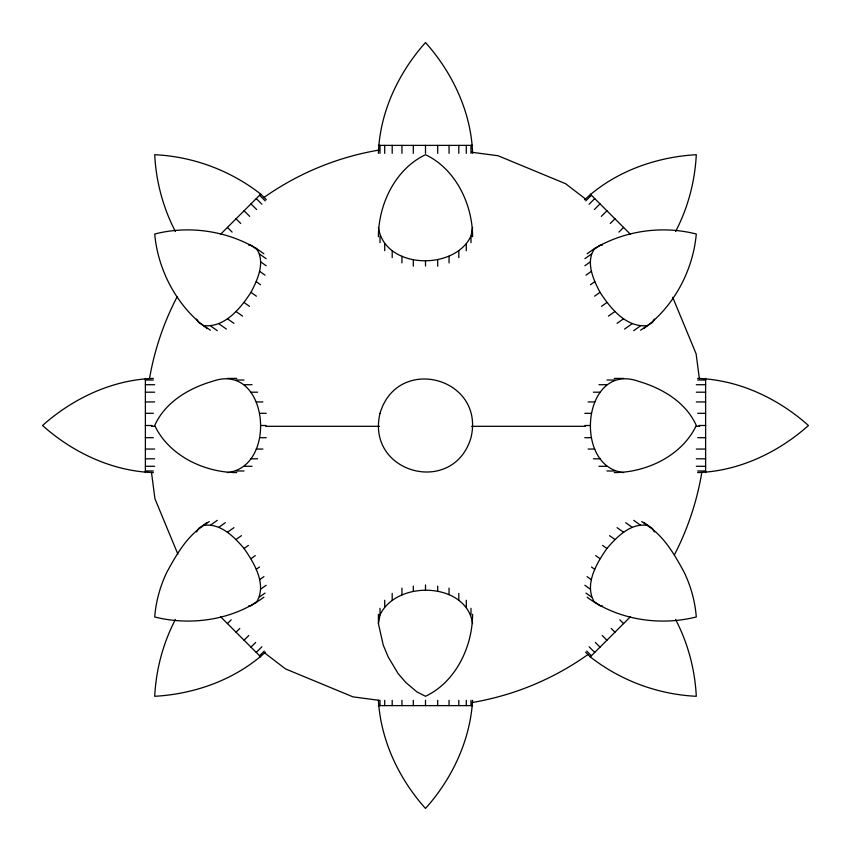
<?xml version="1.0" encoding="UTF-8"?>
<svg xmlns="http://www.w3.org/2000/svg" width="851" height="851" viewBox="0 0 851 851"><rect width="100%" height="100%" fill="white"/><g stroke="black" fill="none" stroke-linecap="round" stroke-linejoin="round"><path stroke-width="1.28" d="M227.43 472.592C278.617 466.71 268.193 361.143 212.367 381.365C188.911 388.162 164.913 402.353 154.712 425.5C168.987 455.721 204.368 472.56 236.727 472.592M623.57 472.592C572.383 466.71 582.807 361.143 638.633 381.365C662.089 388.162 686.087 402.353 696.288 425.5C682.013 455.721 646.632 472.56 614.273 472.592M196.592 319.072L198.581 322.486L203.878 325.635C224.983 327.72 240.567 308.211 250.971 292.34C257.736 279.436 265.767 261.895 256.268 248.396C226.143 230.632 188.592 225.26 154.712 234.025C157.999 270.778 177.327 306.913 207.272 328.624M594.732 602.604C583.595 585.009 596.562 563.351 606.923 548.491C616.89 536.832 630.357 523.014 647.122 525.365C664.057 536.279 674.63 554.703 684.066 572.095C690.874 586.126 695.076 601.423 696.288 616.975C659.546 626.251 617.911 619.836 587.137 597.232M256.268 602.604C267.405 585.009 254.438 563.351 244.077 548.491C234.11 536.832 220.643 523.014 203.878 525.365C186.943 536.279 176.37 554.703 166.934 572.095C160.126 586.126 155.924 601.423 154.712 616.975C191.454 626.251 233.089 619.836 263.863 597.232M654.408 319.072L652.419 322.486L647.122 325.635C626.017 327.72 610.433 308.211 600.029 292.34C593.264 279.436 585.233 261.895 594.732 248.396C624.857 230.632 662.408 225.26 696.288 234.025C693.001 270.778 673.673 306.913 643.728 328.624M378.408 153.35C379.737 112.385 398.385 72.867 425.5 42.55C452.615 72.867 471.263 112.385 472.592 153.35M472.592 700.309C470.252 740.317 452.136 778.782 425.5 808.45C398.864 778.782 380.748 740.317 378.408 700.309M378.408 236.727C378.44 204.368 395.279 168.987 425.5 154.712C455.721 168.987 472.56 204.368 472.592 236.727M472.592 614.273C472.56 646.632 455.721 682.013 425.5 696.288L416.916 691.884L405.853 682.545L398.183 673.673L388.205 657.004L383.184 644.93L378.408 623.57L380.014 614.954L380.014 608.305M470.986 242.695L470.986 236.046L472.592 227.43M175.434 619.464C163.03 643.154 156.052 669.599 154.712 696.288C194.922 694.076 235.504 679.523 265.416 652.185M675.566 231.536C687.97 207.846 694.948 181.401 696.288 154.712C655.674 156.988 614.55 171.732 584.637 199.762M196.592 531.928L198.581 528.514L207.272 522.376M378.408 227.43C384.45 269.224 454.466 271.309 470.986 236.046M380.014 614.954C396.534 579.691 466.55 581.776 472.592 623.57M220.526 234.323L260.725 194.124L266.363 199.762M585.775 200.889L591.402 195.262M589.105 204.219L594.732 198.581M594.392 209.506L600.029 203.878M601.295 216.409L606.923 210.771M610.263 223.505L614.954 218.803M227.43 623.57L231.185 619.815M618.879 232.121L623.57 227.43M236.046 632.197L239.801 628.442M244.077 640.229L248.769 635.527M250.971 647.122L255.672 642.431M256.268 652.419L261.895 646.781M259.598 655.738L264.289 651.047M585.584 652.185L590.275 656.876L630.474 616.677M587.137 253.768L594.732 248.396M203.878 525.365L209.303 521.525M593.519 249.843L600.029 245.248L602.327 245.099M584.892 258.683L591.402 254.077M210.771 524.95L217.292 520.344M584.85 265.735L590.275 261.895M218.803 527.301L225.324 522.695M585.977 275.15L591.402 271.309M227.43 532.258L233.94 527.652M590.392 284.766L594.732 281.702M236.046 539.491L241.471 535.651M594.604 296.169L600.029 292.34M244.077 548.491L248.418 545.427M601.497 306.339L606.923 302.509M250.971 558.66L255.311 555.597M608.444 316.115L614.954 311.509M256.268 569.298L259.523 567M617.06 323.348L623.57 318.742M259.598 579.691L263.938 576.616M624.591 329.071L632.197 323.699M260.725 589.105L266.15 585.265M633.708 330.656L640.229 326.05M259.598 596.923L265.023 593.083M256.396 601.923L250.971 605.752L248.673 605.901M640.612 330.241L647.122 325.635M153.35 378.408C112.385 379.737 72.867 398.385 42.55 425.5C72.867 452.615 112.385 471.263 153.35 472.592M697.65 472.592C738.615 471.263 778.133 452.615 808.45 425.5C778.133 398.385 738.615 379.737 697.65 378.408M378.408 145.383L472.592 145.383M227.43 378.408L236.727 378.408M614.273 378.408L623.57 378.408M145.383 380.014L153.35 380.014M236.046 380.014L244.024 380.014M606.976 380.014L614.954 380.014M697.65 380.014L705.617 380.014M145.383 384.716L154.669 384.716M244.077 384.716L252.056 384.716M598.944 384.716L606.923 384.716M696.331 384.716L705.617 384.716M145.383 392.194L154.669 392.194M250.971 392.194L257.619 392.194M593.381 392.194L600.029 392.194M696.331 392.194L705.617 392.194M145.383 401.949L154.669 401.949M256.268 401.949L262.916 401.949M588.084 401.949L594.732 401.949M696.331 401.949L705.617 401.949M145.383 413.309L153.35 413.309M259.598 413.309L266.235 413.309M584.765 413.309L591.402 413.309M697.65 413.309L705.617 413.309M145.383 425.5L152.021 425.5M260.725 425.5L266.044 425.5M584.956 425.5L590.275 425.5M698.979 425.5L705.617 425.5M151.372 426.308L154.956 426.308M265.693 426.308L379.397 426.308M471.667 426.308L585.371 426.308M696.107 426.308L699.682 426.308M145.383 437.691L153.35 437.691M259.598 437.691L266.235 437.691M584.765 437.691L591.402 437.691M697.65 437.691L705.617 437.691M145.383 449.051L154.669 449.051M256.268 449.051L262.916 449.051M588.084 449.051L594.732 449.051M696.331 449.051L705.617 449.051M145.383 458.806L154.669 458.806M250.971 458.806L257.619 458.806M593.381 458.806L600.029 458.806M696.331 458.806L705.617 458.806M145.383 466.284L154.669 466.284M244.077 466.284L252.056 466.284M598.944 466.284L606.923 466.284M696.331 466.284L705.617 466.284M145.383 470.986L153.35 470.986M236.046 470.986L244.024 470.986M606.976 470.986L614.954 470.986M697.65 470.986L705.617 470.986M378.408 705.617L472.592 705.617M248.673 245.099L250.971 245.248L257.481 249.843M602.327 605.901L600.029 605.752L594.604 601.923M471.667 152.255L498.026 155.733L565.585 183.71L585.626 199.091M379.397 700.352L353.027 696.873L285.468 668.897L264.374 652.706M256.268 248.396L263.863 253.768M643.728 522.376L652.419 528.514L654.408 531.928M641.697 521.525L647.122 525.365M259.598 254.077L266.108 258.683M633.708 520.344L640.229 524.95M260.725 261.895L266.15 265.735M625.676 522.695L632.197 527.301M259.598 271.309L265.023 275.15M617.06 527.652L623.57 532.258M256.268 281.702L260.608 284.766M609.529 535.651L614.954 539.491M250.971 292.34L256.396 296.169M602.582 545.427L606.923 548.491M244.077 302.509L249.503 306.339M595.689 555.597L600.029 558.66M236.046 311.509L242.556 316.115M591.477 567L594.732 569.298M227.43 318.742L233.94 323.348M587.062 576.616L591.402 579.691M218.803 323.699L226.409 329.071M584.85 585.265L590.275 589.105M210.771 326.05L217.292 330.656M585.977 593.083L591.402 596.923M203.878 325.635L210.388 330.241M260.725 194.124C230.568 170.466 193.007 156.499 154.712 154.712C156.052 181.401 163.03 207.846 175.434 231.536M590.275 656.876C620.432 680.534 657.993 694.501 696.288 696.288C694.948 669.599 687.97 643.154 675.566 619.464M590.275 194.124L630.474 234.323M259.598 195.262L265.225 200.889M256.268 198.581L261.895 204.219M250.971 203.878L256.608 209.506M244.077 210.771L249.705 216.409M236.046 218.803L240.737 223.505M227.43 227.43L232.121 232.121M619.815 619.815L623.57 623.57M611.199 628.442L614.954 632.197M602.231 635.527L606.923 640.229M595.328 642.431L600.029 647.122M589.105 646.781L594.732 652.419M586.711 651.047L591.402 655.738M220.526 616.677L260.725 656.876M672.694 297.297L696.107 353.803L699.405 378.844M177.848 554.075L154.956 498.803L151.489 472.443M705.617 378.408L705.617 472.592M470.986 145.383L470.986 153.35M470.986 608.305L470.986 614.954M470.986 700.309L470.986 705.617M466.284 145.383L466.284 153.35M466.284 244.077L466.284 250.726M466.284 600.274L466.284 606.923M466.284 700.309L466.284 705.617M458.806 145.383L458.806 153.35M458.806 250.971L458.806 257.619M458.806 593.381L458.806 600.029M458.806 700.309L458.806 705.617M449.051 145.383L449.051 153.35M449.051 256.268L449.051 262.916M449.051 588.084L449.051 594.732M449.051 700.309L449.051 705.617M437.691 145.383L437.691 153.35M437.691 259.598L437.691 266.235M437.691 586.094L437.691 591.402M437.691 700.309L437.691 705.617M425.5 145.383L425.5 153.35M425.5 260.725L425.5 266.044M425.5 584.956L425.5 590.275M425.5 700.309L425.5 705.617M413.309 145.383L413.309 153.35M413.309 259.598L413.309 266.235M413.309 586.094L413.309 591.402M413.309 700.309L413.309 705.617M401.949 145.383L401.949 153.35M401.949 256.268L401.949 262.916M401.949 588.084L401.949 594.732M401.949 700.309L401.949 705.617M392.194 145.383L392.194 153.35M392.194 250.971L392.194 257.619M392.194 593.381L392.194 600.029M392.194 700.309L392.194 705.617M384.716 145.383L384.716 153.35M384.716 244.077L384.716 250.726M384.716 600.274L384.716 606.923M384.716 700.309L384.716 705.617M380.014 145.383L380.014 153.35M380.014 236.046L380.014 242.695M380.014 700.309L380.014 705.617M378.408 614.273L378.408 623.57M145.383 378.408L145.383 472.592M701.756 472.805A280.117 280.117 0 0 1 674.471 554.735M587.967 654.515A280.117 280.117 0 0 1 472.028 702.532M149.521 378.482A280.117 280.117 0 0 1 177.199 296.691M264.182 197.326A280.117 280.117 0 0 1 379.025 150.074M380.014 413.309C365.632 473.401 453.392 496.92 470.986 437.691C485.368 377.599 397.608 354.08 380.014 413.309"/></g></svg>
